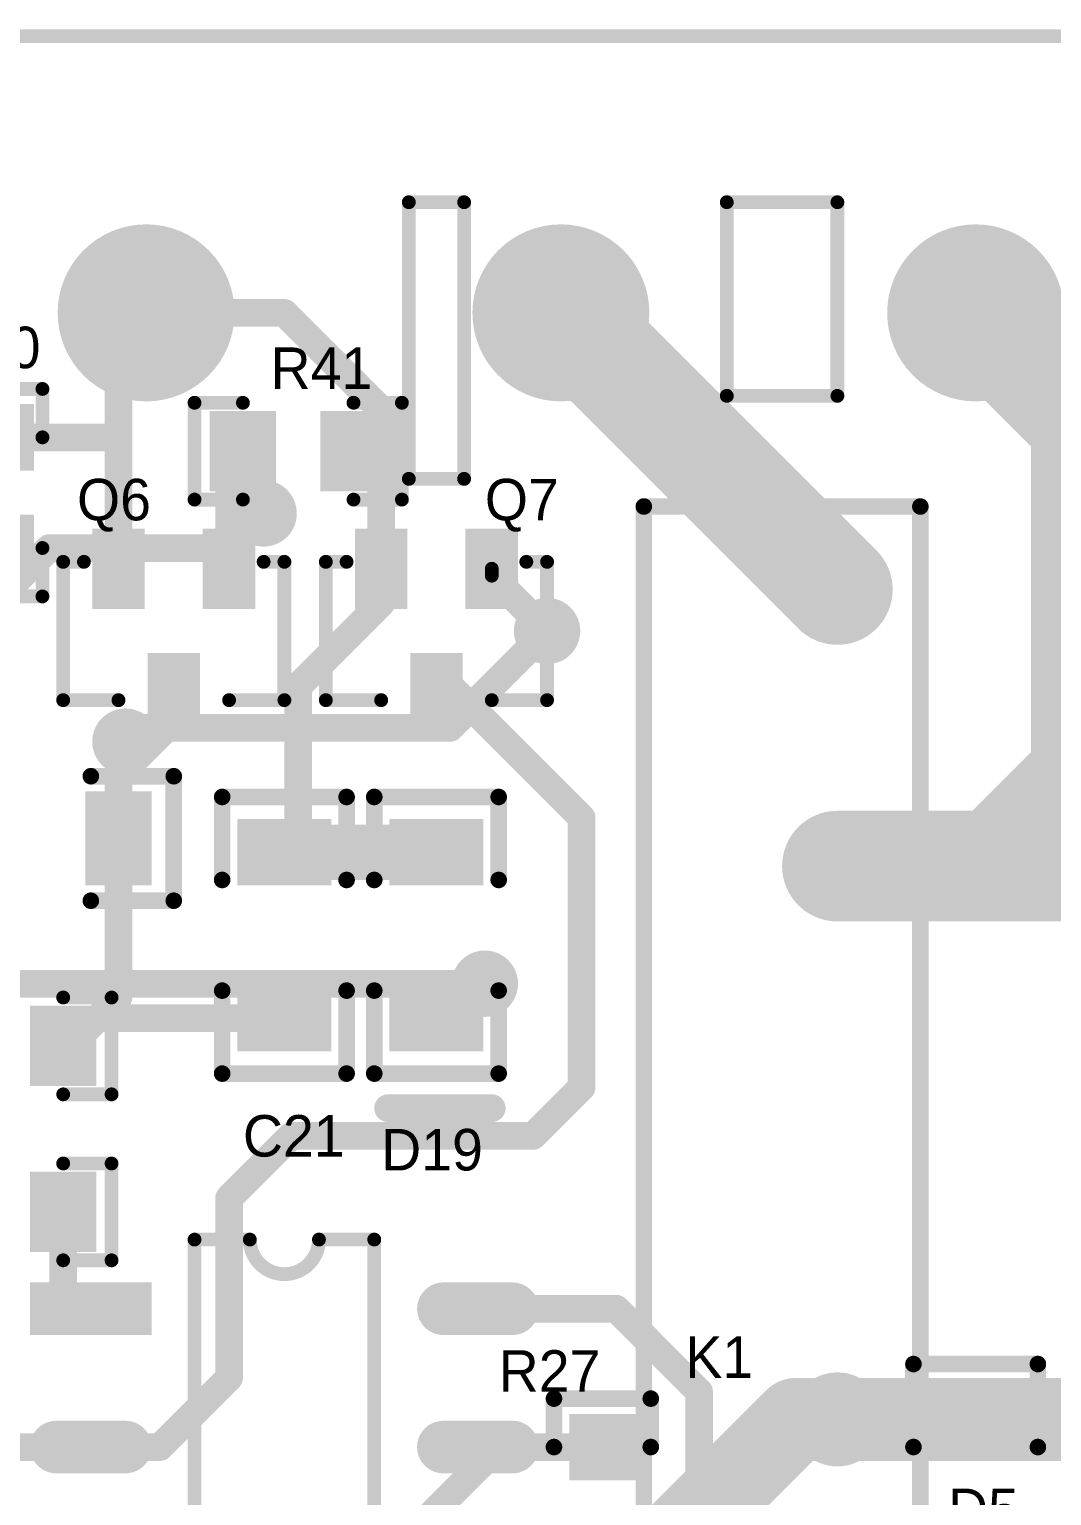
# Model space of a CAD drawing. Header units: millimetres. Extents: x 1.9 to 5.81, y 3 to 5.61.
# Drawn here: x 3.615 to 4.355, y 4.545 to 5.605 of the extents above; entities that cross this region are included whole.
import ezdxf

# ---------------------------------------------------------------- set-up
doc = ezdxf.new("R2010")
doc.units = ezdxf.units.MM
doc.header["$MEASUREMENT"] = 0
for name, color, linetype in [('BottomLayer', 5, 'Continuous'), ('BottomSolder', 6, 'Continuous'), ('KeepOutLayer', 6, 'Continuous'), ('MultiLayer', 9, 'Continuous'), ('TopLayer', 1, 'Continuous'), ('TopOverlay', 2, 'Continuous'), ('TopPaste', 8, 'Continuous'), ('TopSolder', 216, 'Continuous')]:
    doc.layers.add(name, color=color, linetype=linetype)

msp = doc.modelspace()

# ---------------------------------------------------------------- linework, layer by layer
at = {"layer": 'BottomLayer'}
for points, const_width in [([(3.67, 5.4, 1), (3.73, 5.4, 1)], 0.06), ([(3.97, 5.4, 1), (4.03, 5.4, 1)], 0.06), ([(4.27, 5.4, 1), (4.33, 5.4, 1)], 0.06), ([(4.28, 5.4, 1), (4.32, 5.4, 1)], 0.04), ([(4.36, 5.32, 1), (4.4, 5.32, 1)], 0.04), ([(4.36, 5.32, 1), (4.4, 5.32, 1)], 0.04), ([(3.775, 5.255, 1), (3.795, 5.255, 1)], 0.02), ([(3.775, 5.25, 1), (3.785, 5.25, 1)], 0.01), ([(3.625, 5.23, 1), (3.635, 5.23, 1)], 0.01), ([(3.625, 5.23, 1), (3.635, 5.23, 1)], 0.01), ([(3.755, 5.23, 1), (3.765, 5.23, 1)], 0.01), ([(3.755, 5.23, 1), (3.765, 5.23, 1)], 0.01), ([(4.185, 5.2, 1), (4.215, 5.2, 1)], 0.03), ([(3.98, 5.17, 1), (4, 5.17, 1)], 0.02), ([(3.985, 5.17, 1), (3.995, 5.17, 1)], 0.01), ([(3.675, 5.09, 1), (3.695, 5.09, 1)], 0.02), ([(3.685, 5.1, 1), (3.695, 5.1, 1)], 0.01), ([(3.915, 5.1, 1), (3.925, 5.1, 1)], 0.01), ([(3.915, 5.1, 1), (3.925, 5.1, 1)], 0.01), ([(4.365, 5.08, 1), (4.395, 5.08, 1)], 0.03), ([(4.365, 5.08, 1), (4.395, 5.08, 1)], 0.03), ([(4.36, 5.02, 1), (4.4, 5.02, 1)], 0.04), ([(4.18, 5, 1), (4.22, 5, 1)], 0.04), ([(4.185, 5, 1), (4.215, 5, 1)], 0.03), ([(4.285, 5, 1), (4.315, 5, 1)], 0.03), ([(3.935, 4.915, 1), (3.955, 4.915, 1)], 0.02), ([(3.93, 4.915, 1), (3.94, 4.915, 1)], 0.01), ([(4.155, 4.6, 1), (4.185, 4.6, 1)], 0.03), ([(4.155, 4.6, 1), (4.185, 4.6, 1)], 0.03), ([(4.185, 4.6, 1), (4.215, 4.6, 1)], 0.03), ([(4.185, 4.6, 1), (4.215, 4.6, 1)], 0.03)]:
    msp.add_lwpolyline(points, format="xyb", close=True, dxfattribs=dict(at, const_width=const_width))
for points, const_width in [([(4.3, 5.4), (4.38, 5.32)], 0.08), ([(4.38, 5.02), (4.38, 5.32)], 0.08), ([(3.76, 5.23), (3.78, 5.25)], 0.02), ([(3.405, 5.005), (3.63, 5.23)], 0.02), ([(3.63, 5.23), (3.76, 5.23)], 0.02), ([(3.92, 5.1), (3.99, 5.17)], 0.02), ([(3.69, 5.1), (3.92, 5.1)], 0.02), ([(4.3, 5), (4.38, 5.08)], 0.06), ([(4.38, 5.08), (4.46, 5)], 0.06), ([(4.2, 5), (4.86, 5)], 0.08), ([(3.53, 4.915), (3.935, 4.915)], 0.02), ([(4.025, 4.455), (4.17, 4.6)], 0.06), ([(4.17, 4.6), (4.2, 4.6)], 0.06)]:
    msp.add_lwpolyline(points, dxfattribs=dict(at, const_width=const_width))
at = {"layer": 'BottomSolder'}
for points, const_width in [([(3.668, 5.4, 1), (3.732, 5.4, 1)], 0.064), ([(3.668, 5.4, 1), (3.732, 5.4, 1)], 0.064), ([(3.968, 5.4, 1), (4.032, 5.4, 1)], 0.064), ([(3.968, 5.4, 1), (4.032, 5.4, 1)], 0.064), ([(4.268, 5.4, 1), (4.332, 5.4, 1)], 0.064), ([(4.268, 5.4, 1), (4.332, 5.4, 1)], 0.064), ([(3.773, 5.255, 1), (3.797, 5.255, 1)], 0.024), ([(3.773, 5.255, 1), (3.797, 5.255, 1)], 0.024), ([(4.183, 5.2, 1), (4.217, 5.2, 1)], 0.034), ([(4.183, 5.2, 1), (4.217, 5.2, 1)], 0.034), ([(3.978, 5.17, 1), (4.002, 5.17, 1)], 0.024), ([(3.978, 5.17, 1), (4.002, 5.17, 1)], 0.024), ([(3.673, 5.09, 1), (3.697, 5.09, 1)], 0.024), ([(3.673, 5.09, 1), (3.697, 5.09, 1)], 0.024), ([(4.183, 5, 1), (4.217, 5, 1)], 0.034), ([(4.183, 5, 1), (4.217, 5, 1)], 0.034), ([(3.933, 4.915, 1), (3.957, 4.915, 1)], 0.024), ([(3.933, 4.915, 1), (3.957, 4.915, 1)], 0.024), ([(4.183, 4.6, 1), (4.217, 4.6, 1)], 0.034), ([(4.183, 4.6, 1), (4.217, 4.6, 1)], 0.034)]:
    msp.add_lwpolyline(points, format="xyb", close=True, dxfattribs=dict(at, const_width=const_width))
at = {"layer": 'KeepOutLayer', "const_width": 0.01}
for points in [[(1.9, 5.6), (5.8, 5.6)], [(3.89, 5.28), (3.89, 5.48)], [(3.89, 5.48), (3.93, 5.48)], [(3.93, 5.28), (3.93, 5.48)], [(4.12, 5.48), (4.2, 5.48)], [(4.12, 5.34), (4.12, 5.48)], [(4.2, 5.34), (4.2, 5.48)], [(4.12, 5.34), (4.2, 5.34)], [(3.89, 5.28), (3.93, 5.28)]]:
    msp.add_lwpolyline(points, dxfattribs=at)
at = {"layer": 'KeepOutLayer', "const_width": 0.005}
for points in [[(3.8875, 5.48, 1), (3.8925, 5.48, 1)], [(3.8875, 5.48, 1), (3.8925, 5.48, 1)], [(3.9275, 5.48, 1), (3.9325, 5.48, 1)], [(3.9275, 5.48, 1), (3.9325, 5.48, 1)], [(4.1175, 5.48, 1), (4.1225, 5.48, 1)], [(4.1175, 5.48, 1), (4.1225, 5.48, 1)], [(4.1975, 5.48, 1), (4.2025, 5.48, 1)], [(4.1975, 5.48, 1), (4.2025, 5.48, 1)], [(4.1175, 5.34, 1), (4.1225, 5.34, 1)], [(4.1175, 5.34, 1), (4.1225, 5.34, 1)], [(4.1975, 5.34, 1), (4.2025, 5.34, 1)], [(4.1975, 5.34, 1), (4.2025, 5.34, 1)], [(3.8875, 5.28, 1), (3.8925, 5.28, 1)], [(3.8875, 5.28, 1), (3.8925, 5.28, 1)], [(3.9275, 5.28, 1), (3.9325, 5.28, 1)], [(3.9275, 5.28, 1), (3.9325, 5.28, 1)]]:
    msp.add_lwpolyline(points, format="xyb", close=True, dxfattribs=at)
at = {"layer": 'MultiLayer'}
for points, const_width in [([(3.67, 5.4, 1), (3.73, 5.4, 1)], 0.06), ([(3.97, 5.4, 1), (4.03, 5.4, 1)], 0.06), ([(4.27, 5.4, 1), (4.33, 5.4, 1)], 0.06), ([(3.775, 5.255, 1), (3.795, 5.255, 1)], 0.02), ([(4.185, 5.2, 1), (4.215, 5.2, 1)], 0.03), ([(3.98, 5.17, 1), (4, 5.17, 1)], 0.02), ([(3.675, 5.09, 1), (3.695, 5.09, 1)], 0.02), ([(4.185, 5, 1), (4.215, 5, 1)], 0.03), ([(3.935, 4.915, 1), (3.955, 4.915, 1)], 0.02), ([(4.185, 4.6, 1), (4.215, 4.6, 1)], 0.03)]:
    msp.add_lwpolyline(points, format="xyb", close=True, dxfattribs=dict(at, const_width=const_width))
at = {"layer": 'TopLayer'}
for points, const_width in [([(3.67, 5.4, 1), (3.73, 5.4, 1)], 0.06), ([(3.97, 5.4, 1), (4.03, 5.4, 1)], 0.06), ([(4.27, 5.4, 1), (4.33, 5.4, 1)], 0.06), ([(3.98, 5.4, 1), (4.02, 5.4, 1)], 0.04), ([(3.655, 5.4, 1), (3.665, 5.4, 1)], 0.01), ([(3.795, 5.4, 1), (3.805, 5.4, 1)], 0.01), ([(3.795, 5.4, 1), (3.805, 5.4, 1)], 0.01), ([(3.675, 5.37, 1), (3.685, 5.37, 1)], 0.01), ([(3.865, 5.33, 1), (3.875, 5.33, 1)], 0.01), ([(3.865, 5.33, 1), (3.875, 5.33, 1)], 0.01), ([(3.665, 5.31, 1), (3.675, 5.31, 1)], 0.01), ([(3.755, 5.285, 1), (3.765, 5.285, 1)], 0.01), ([(3.775, 5.255, 1), (3.795, 5.255, 1)], 0.02), ([(3.675, 5.235, 1), (3.685, 5.235, 1)], 0.01), ([(4.18, 5.2, 1), (4.22, 5.2, 1)], 0.04), ([(3.755, 5.22, 1), (3.765, 5.22, 1)], 0.01), ([(4.185, 5.2, 1), (4.215, 5.2, 1)], 0.03), ([(3.9475, 5.215, 1), (3.9525, 5.215, 1)], 0.005), ([(3.95, 5.205, 1), (3.96, 5.205, 1)], 0.01), ([(3.9475, 5.21, 1), (3.9525, 5.21, 1)], 0.005), ([(3.865, 5.19, 1), (3.875, 5.19, 1)], 0.01), ([(3.865, 5.19, 1), (3.875, 5.19, 1)], 0.01), ([(3.98, 5.17, 1), (4, 5.17, 1)], 0.02), ([(3.985, 5.17, 1), (3.995, 5.17, 1)], 0.01), ([(3.905, 5.14, 1), (3.915, 5.14, 1)], 0.01), ([(3.805, 5.13, 1), (3.815, 5.13, 1)], 0.01), ([(3.805, 5.13, 1), (3.815, 5.13, 1)], 0.01), ([(3.675, 5.09, 1), (3.695, 5.09, 1)], 0.02), ([(3.72, 5.11, 1), (3.73, 5.11, 1)], 0.01), ([(3.675, 5.065, 1), (3.685, 5.065, 1)], 0.01), ([(3.675, 5.065, 1), (3.685, 5.065, 1)], 0.01), ([(4.01, 5.035, 1), (4.02, 5.035, 1)], 0.01), ([(4.01, 5.035, 1), (4.02, 5.035, 1)], 0.01), ([(3.8, 5.01, 1), (3.82, 5.01, 1)], 0.02), ([(3.9, 5.01, 1), (3.92, 5.01, 1)], 0.02), ([(4.185, 5, 1), (4.215, 5, 1)], 0.03), ([(3.805, 5.01, 1), (3.815, 5.01, 1)], 0.01), ([(3.935, 4.915, 1), (3.955, 4.915, 1)], 0.02), ([(3.675, 4.905, 1), (3.685, 4.905, 1)], 0.01), ([(3.675, 4.905, 1), (3.685, 4.905, 1)], 0.01), ([(3.665, 4.89, 1), (3.675, 4.89, 1)], 0.01), ([(3.785, 4.89, 1), (3.795, 4.89, 1)], 0.01), ([(3.64, 4.87, 1), (3.65, 4.87, 1)], 0.01), ([(4.01, 4.84, 1), (4.02, 4.84, 1)], 0.01), ([(4.01, 4.84, 1), (4.02, 4.84, 1)], 0.01), ([(3.8, 4.805, 1), (3.81, 4.805, 1)], 0.01), ([(3.8, 4.805, 1), (3.81, 4.805, 1)], 0.01), ([(3.975, 4.805, 1), (3.985, 4.805, 1)], 0.01), ([(3.975, 4.805, 1), (3.985, 4.805, 1)], 0.01), ([(3.635, 4.76, 1), (3.645, 4.76, 1)], 0.01), ([(3.755, 4.76, 1), (3.765, 4.76, 1)], 0.01), ([(3.755, 4.76, 1), (3.765, 4.76, 1)], 0.01), ([(3.635, 4.69, 1), (3.645, 4.69, 1)], 0.01), ([(3.9075, 4.68, 1), (3.9225, 4.68, 1)], 0.015), ([(3.935, 4.68, 1), (3.945, 4.68, 1)], 0.01), ([(3.9575, 4.68, 1), (3.9725, 4.68, 1)], 0.015), ([(4.035, 4.68, 1), (4.045, 4.68, 1)], 0.01), ([(4.035, 4.68, 1), (4.045, 4.68, 1)], 0.01), ([(3.755, 4.63, 1), (3.765, 4.63, 1)], 0.01), ([(3.755, 4.63, 1), (3.765, 4.63, 1)], 0.01), ([(4.095, 4.62, 1), (4.105, 4.62, 1)], 0.01), ([(4.095, 4.62, 1), (4.105, 4.62, 1)], 0.01), ([(4.185, 4.6, 1), (4.215, 4.6, 1)], 0.03), ([(4.185, 4.6, 1), (4.215, 4.6, 1)], 0.03), ([(3.6275, 4.58, 1), (3.6425, 4.58, 1)], 0.015), ([(3.6775, 4.58, 1), (3.6925, 4.58, 1)], 0.015), ([(3.9075, 4.58, 1), (3.9225, 4.58, 1)], 0.015), ([(3.9575, 4.58, 1), (3.9725, 4.58, 1)], 0.015), ([(3.705, 4.58, 1), (3.715, 4.58, 1)], 0.01), ([(3.705, 4.58, 1), (3.715, 4.58, 1)], 0.01), ([(3.95, 4.58, 1), (3.96, 4.58, 1)], 0.01), ([(3.95, 4.58, 1), (3.96, 4.58, 1)], 0.01), ([(4.025, 4.58, 1), (4.035, 4.58, 1)], 0.01)]:
    msp.add_lwpolyline(points, format="xyb", close=True, dxfattribs=dict(at, const_width=const_width))
for points, const_width in [([(4, 5.4), (4.2, 5.2)], 0.08), ([(3.66, 5.4), (3.8, 5.4)], 0.02), ([(3.8, 5.4), (3.87, 5.33)], 0.02), ([(3.68, 5.235), (3.68, 5.37)], 0.02), ([(3.87, 5.19), (3.87, 5.33)], 0.02), ([(3.6, 5.31), (3.67, 5.31)], 0.02), ([(3.76, 5.22), (3.76, 5.285)], 0.02), ([(3.95, 5.21), (3.95, 5.215)], 0.01), ([(3.955, 5.205), (3.99, 5.17)], 0.02), ([(3.81, 5.13), (3.87, 5.19)], 0.02), ([(3.91, 5.14), (4.015, 5.035)], 0.02), ([(3.81, 5.01), (3.81, 5.13)], 0.02), ([(3.68, 5.065), (3.725, 5.11)], 0.02), ([(3.68, 4.905), (3.68, 5.065)], 0.02), ([(4.015, 4.84), (4.015, 5.035)], 0.02), ([(3.81, 5.01), (3.91, 5.01)], 0.04), ([(3.645, 4.87), (3.68, 4.905)], 0.02), ([(3.67, 4.89), (3.79, 4.89)], 0.02), ([(3.98, 4.805), (4.015, 4.84)], 0.02), ([(3.76, 4.76), (3.805, 4.805)], 0.02), ([(3.805, 4.805), (3.98, 4.805)], 0.02), ([(3.64, 4.69), (3.64, 4.76)], 0.02), ([(3.76, 4.63), (3.76, 4.76)], 0.02), ([(3.965, 4.68), (3.915, 4.68)], 0.03), ([(3.94, 4.68), (4.04, 4.68)], 0.02), ([(4.04, 4.68), (4.1, 4.62)], 0.02), ([(3.71, 4.58), (3.76, 4.63)], 0.02), ([(4.1, 4.5), (4.1, 4.62)], 0.02), ([(4.2, 4.6), (4.96, 4.6)], 0.06), ([(3.685, 4.58), (3.635, 4.58)], 0.03), ([(3.965, 4.58), (3.915, 4.58)], 0.03), ([(3.415, 4.58), (3.71, 4.58)], 0.02), ([(3.845, 4.47), (3.955, 4.58)], 0.02), ([(3.955, 4.58), (4.03, 4.58)], 0.02)]:
    msp.add_lwpolyline(points, dxfattribs=dict(at, const_width=const_width))
for points in [[(3.79, 5.325), (3.75, 5.325), (3.79, 5.275), (3.75, 5.275)], [(3.87, 5.325), (3.83, 5.325), (3.87, 5.275), (3.83, 5.275)], [(3.695, 5.24), (3.665, 5.24), (3.695, 5.19), (3.665, 5.19)], [(3.775, 5.24), (3.745, 5.24), (3.775, 5.19), (3.745, 5.19)], [(3.885, 5.24), (3.855, 5.24), (3.885, 5.19), (3.855, 5.19)], [(3.965, 5.24), (3.935, 5.24), (3.965, 5.19), (3.935, 5.19)], [(3.735, 5.15), (3.705, 5.15), (3.735, 5.1), (3.705, 5.1)], [(3.925, 5.15), (3.895, 5.15), (3.925, 5.1), (3.895, 5.1)], [(3.7, 5.05), (3.66, 5.05), (3.7, 4.99), (3.66, 4.99)], [(3.83, 4.99), (3.83, 5.03), (3.77, 4.99), (3.77, 5.03)], [(3.88, 5.03), (3.88, 4.99), (3.94, 5.03), (3.94, 4.99)], [(3.83, 4.87), (3.83, 4.91), (3.77, 4.87), (3.77, 4.91)], [(3.88, 4.91), (3.88, 4.87), (3.94, 4.91), (3.94, 4.87)], [(3.66, 4.895), (3.62, 4.895), (3.66, 4.845), (3.62, 4.845)], [(3.62, 4.725), (3.66, 4.725), (3.62, 4.775), (3.66, 4.775)], [(3.62, 4.665), (3.7, 4.665), (3.62, 4.695), (3.7, 4.695)], [(4.33, 4.58), (4.33, 4.62), (4.27, 4.58), (4.27, 4.62)], [(4.01, 4.6), (4.01, 4.56), (4.05, 4.6), (4.05, 4.56)]]:
    msp.add_solid(points, dxfattribs=at)
at = {"layer": 'TopOverlay'}
for points, const_width in [([(3.555, 5.345), (3.625, 5.345)], 0.01), ([(3.625, 5.31), (3.625, 5.345)], 0.01), ([(3.735, 5.335), (3.77, 5.335)], 0.01), ([(3.735, 5.265), (3.735, 5.335)], 0.01), ([(3.85, 5.335), (3.885, 5.335)], 0.01), ([(3.885, 5.265), (3.885, 5.335)], 0.01), ([(3.735, 5.265), (3.77, 5.265)], 0.01), ([(3.85, 5.265), (3.885, 5.265)], 0.01), ([(4.06, 4.44), (4.06, 5.26)], 0.012), ([(4.06, 5.26), (4.26, 5.26)], 0.012), ([(4.26, 4.44), (4.26, 5.26)], 0.012), ([(3.625, 5.195), (3.625, 5.23)], 0.01), ([(3.64, 5.12), (3.64, 5.22)], 0.01), ([(3.64, 5.22), (3.655, 5.22)], 0.01), ([(3.785, 5.22), (3.8, 5.22)], 0.01), ([(3.8, 5.12), (3.8, 5.22)], 0.01), ([(3.83, 5.12), (3.83, 5.22)], 0.01), ([(3.83, 5.22), (3.845, 5.22)], 0.01), ([(3.975, 5.22), (3.99, 5.22)], 0.01), ([(3.99, 5.12), (3.99, 5.22)], 0.01), ([(3.555, 5.195), (3.625, 5.195)], 0.01), ([(3.64, 5.12), (3.68, 5.12)], 0.01), ([(3.76, 5.12), (3.8, 5.12)], 0.01), ([(3.83, 5.12), (3.87, 5.12)], 0.01), ([(3.95, 5.12), (3.99, 5.12)], 0.01), ([(3.66, 5.065), (3.72, 5.065)], 0.012), ([(3.72, 4.975), (3.72, 5.065)], 0.012), ([(3.755, 4.99), (3.755, 5.05)], 0.012), ([(3.755, 5.05), (3.845, 5.05)], 0.012), ([(3.845, 4.99), (3.845, 5.05)], 0.012), ([(3.865, 4.99), (3.865, 5.05)], 0.012), ([(3.865, 5.05), (3.955, 5.05)], 0.012), ([(3.955, 4.99), (3.955, 5.05)], 0.012), ([(3.66, 4.975), (3.72, 4.975)], 0.012), ([(3.64, 4.905), (3.675, 4.905)], 0.01), ([(3.675, 4.835), (3.675, 4.905)], 0.01), ([(3.755, 4.85), (3.755, 4.91)], 0.012), ([(3.845, 4.85), (3.845, 4.91)], 0.012), ([(3.865, 4.85), (3.865, 4.91)], 0.012), ([(3.955, 4.85), (3.955, 4.91)], 0.012), ([(3.755, 4.85), (3.845, 4.85)], 0.012), ([(3.865, 4.85), (3.955, 4.85)], 0.012), ([(3.64, 4.835), (3.675, 4.835)], 0.01), ([(3.875, 4.825), (3.95, 4.825)], 0.02), ([(3.64, 4.785), (3.675, 4.785)], 0.01), ([(3.675, 4.715), (3.675, 4.785)], 0.01), ([(3.735, 4.53), (3.735, 4.73)], 0.01), ([(3.735, 4.73), (3.775, 4.73)], 0.01), ([(3.825, 4.73), (3.865, 4.73)], 0.01), ([(3.865, 4.53), (3.865, 4.73)], 0.01), ([(3.64, 4.715), (3.675, 4.715)], 0.01), ([(4.255, 4.64), (4.345, 4.64)], 0.012), ([(4.255, 4.58), (4.255, 4.64)], 0.012), ([(4.345, 4.58), (4.345, 4.64)], 0.012), ([(3.995, 4.615), (4.065, 4.615)], 0.012), ([(3.995, 4.58), (3.995, 4.615)], 0.012), ([(4.065, 4.58), (4.065, 4.615)], 0.012)]:
    msp.add_lwpolyline(points, dxfattribs=dict(at, const_width=const_width))
for points, const_width in [([(3.6225, 5.345, 1), (3.6275, 5.345, 1)], 0.005), ([(3.6225, 5.345, 1), (3.6275, 5.345, 1)], 0.005), ([(3.7325, 5.335, 1), (3.7375, 5.335, 1)], 0.005), ([(3.7325, 5.335, 1), (3.7375, 5.335, 1)], 0.005), ([(3.7675, 5.335, 1), (3.7725, 5.335, 1)], 0.005), ([(3.8475, 5.335, 1), (3.8525, 5.335, 1)], 0.005), ([(3.8825, 5.335, 1), (3.8875, 5.335, 1)], 0.005), ([(3.8825, 5.335, 1), (3.8875, 5.335, 1)], 0.005), ([(3.6225, 5.31, 1), (3.6275, 5.31, 1)], 0.005), ([(3.7325, 5.265, 1), (3.7375, 5.265, 1)], 0.005), ([(3.7325, 5.265, 1), (3.7375, 5.265, 1)], 0.005), ([(3.7675, 5.265, 1), (3.7725, 5.265, 1)], 0.005), ([(3.8475, 5.265, 1), (3.8525, 5.265, 1)], 0.005), ([(3.8825, 5.265, 1), (3.8875, 5.265, 1)], 0.005), ([(3.8825, 5.265, 1), (3.8875, 5.265, 1)], 0.005), ([(4.057, 5.26, 1), (4.063, 5.26, 1)], 0.006), ([(4.057, 5.26, 1), (4.063, 5.26, 1)], 0.006), ([(4.257, 5.26, 1), (4.263, 5.26, 1)], 0.006), ([(4.257, 5.26, 1), (4.263, 5.26, 1)], 0.006), ([(3.6225, 5.23, 1), (3.6275, 5.23, 1)], 0.005), ([(3.6375, 5.22, 1), (3.6425, 5.22, 1)], 0.005), ([(3.6375, 5.22, 1), (3.6425, 5.22, 1)], 0.005), ([(3.6525, 5.22, 1), (3.6575, 5.22, 1)], 0.005), ([(3.7825, 5.22, 1), (3.7875, 5.22, 1)], 0.005), ([(3.7975, 5.22, 1), (3.8025, 5.22, 1)], 0.005), ([(3.7975, 5.22, 1), (3.8025, 5.22, 1)], 0.005), ([(3.8275, 5.22, 1), (3.8325, 5.22, 1)], 0.005), ([(3.8275, 5.22, 1), (3.8325, 5.22, 1)], 0.005), ([(3.8425, 5.22, 1), (3.8475, 5.22, 1)], 0.005), ([(3.9725, 5.22, 1), (3.9775, 5.22, 1)], 0.005), ([(3.9875, 5.22, 1), (3.9925, 5.22, 1)], 0.005), ([(3.9875, 5.22, 1), (3.9925, 5.22, 1)], 0.005), ([(3.6225, 5.195, 1), (3.6275, 5.195, 1)], 0.005), ([(3.6225, 5.195, 1), (3.6275, 5.195, 1)], 0.005), ([(3.6375, 5.12, 1), (3.6425, 5.12, 1)], 0.005), ([(3.6375, 5.12, 1), (3.6425, 5.12, 1)], 0.005), ([(3.6775, 5.12, 1), (3.6825, 5.12, 1)], 0.005), ([(3.7575, 5.12, 1), (3.7625, 5.12, 1)], 0.005), ([(3.7975, 5.12, 1), (3.8025, 5.12, 1)], 0.005), ([(3.7975, 5.12, 1), (3.8025, 5.12, 1)], 0.005), ([(3.8275, 5.12, 1), (3.8325, 5.12, 1)], 0.005), ([(3.8275, 5.12, 1), (3.8325, 5.12, 1)], 0.005), ([(3.8675, 5.12, 1), (3.8725, 5.12, 1)], 0.005), ([(3.9475, 5.12, 1), (3.9525, 5.12, 1)], 0.005), ([(3.9875, 5.12, 1), (3.9925, 5.12, 1)], 0.005), ([(3.9875, 5.12, 1), (3.9925, 5.12, 1)], 0.005), ([(3.657, 5.065, 1), (3.663, 5.065, 1)], 0.006), ([(3.717, 5.065, 1), (3.723, 5.065, 1)], 0.006), ([(3.717, 5.065, 1), (3.723, 5.065, 1)], 0.006), ([(3.752, 5.05, 1), (3.758, 5.05, 1)], 0.006), ([(3.752, 5.05, 1), (3.758, 5.05, 1)], 0.006), ([(3.842, 5.05, 1), (3.848, 5.05, 1)], 0.006), ([(3.842, 5.05, 1), (3.848, 5.05, 1)], 0.006), ([(3.862, 5.05, 1), (3.868, 5.05, 1)], 0.006), ([(3.862, 5.05, 1), (3.868, 5.05, 1)], 0.006), ([(3.952, 5.05, 1), (3.958, 5.05, 1)], 0.006), ([(3.952, 5.05, 1), (3.958, 5.05, 1)], 0.006), ([(3.752, 4.99, 1), (3.758, 4.99, 1)], 0.006), ([(3.842, 4.99, 1), (3.848, 4.99, 1)], 0.006), ([(3.862, 4.99, 1), (3.868, 4.99, 1)], 0.006), ([(3.952, 4.99, 1), (3.958, 4.99, 1)], 0.006), ([(3.657, 4.975, 1), (3.663, 4.975, 1)], 0.006), ([(3.717, 4.975, 1), (3.723, 4.975, 1)], 0.006), ([(3.717, 4.975, 1), (3.723, 4.975, 1)], 0.006), ([(3.6375, 4.905, 1), (3.6425, 4.905, 1)], 0.005), ([(3.6725, 4.905, 1), (3.6775, 4.905, 1)], 0.005), ([(3.6725, 4.905, 1), (3.6775, 4.905, 1)], 0.005), ([(3.752, 4.91, 1), (3.758, 4.91, 1)], 0.006), ([(3.842, 4.91, 1), (3.848, 4.91, 1)], 0.006), ([(3.862, 4.91, 1), (3.868, 4.91, 1)], 0.006), ([(3.952, 4.91, 1), (3.958, 4.91, 1)], 0.006), ([(3.752, 4.85, 1), (3.758, 4.85, 1)], 0.006), ([(3.752, 4.85, 1), (3.758, 4.85, 1)], 0.006), ([(3.842, 4.85, 1), (3.848, 4.85, 1)], 0.006), ([(3.842, 4.85, 1), (3.848, 4.85, 1)], 0.006), ([(3.862, 4.85, 1), (3.868, 4.85, 1)], 0.006), ([(3.862, 4.85, 1), (3.868, 4.85, 1)], 0.006), ([(3.952, 4.85, 1), (3.958, 4.85, 1)], 0.006), ([(3.952, 4.85, 1), (3.958, 4.85, 1)], 0.006), ([(3.6375, 4.835, 1), (3.6425, 4.835, 1)], 0.005), ([(3.6725, 4.835, 1), (3.6775, 4.835, 1)], 0.005), ([(3.6725, 4.835, 1), (3.6775, 4.835, 1)], 0.005), ([(3.87, 4.825, 1), (3.88, 4.825, 1)], 0.01), ([(3.945, 4.825, 1), (3.955, 4.825, 1)], 0.01), ([(3.6375, 4.785, 1), (3.6425, 4.785, 1)], 0.005), ([(3.6725, 4.785, 1), (3.6775, 4.785, 1)], 0.005), ([(3.6725, 4.785, 1), (3.6775, 4.785, 1)], 0.005), ([(3.7325, 4.73, 1), (3.7375, 4.73, 1)], 0.005), ([(3.7325, 4.73, 1), (3.7375, 4.73, 1)], 0.005), ([(3.7725, 4.73, 1), (3.7775, 4.73, 1)], 0.005), ([(3.7725, 4.73, 1), (3.7775, 4.73, 1)], 0.005), ([(3.8225, 4.73, 1), (3.8275, 4.73, 1)], 0.005), ([(3.8225, 4.73, 1), (3.8275, 4.73, 1)], 0.005), ([(3.8625, 4.73, 1), (3.8675, 4.73, 1)], 0.005), ([(3.8625, 4.73, 1), (3.8675, 4.73, 1)], 0.005), ([(3.6375, 4.715, 1), (3.6425, 4.715, 1)], 0.005), ([(3.6725, 4.715, 1), (3.6775, 4.715, 1)], 0.005), ([(3.6725, 4.715, 1), (3.6775, 4.715, 1)], 0.005), ([(4.252, 4.64, 1), (4.258, 4.64, 1)], 0.006), ([(4.252, 4.64, 1), (4.258, 4.64, 1)], 0.006), ([(4.342, 4.64, 1), (4.348, 4.64, 1)], 0.006), ([(4.342, 4.64, 1), (4.348, 4.64, 1)], 0.006), ([(3.992, 4.615, 1), (3.998, 4.615, 1)], 0.006), ([(3.992, 4.615, 1), (3.998, 4.615, 1)], 0.006), ([(4.062, 4.615, 1), (4.068, 4.615, 1)], 0.006), ([(4.062, 4.615, 1), (4.068, 4.615, 1)], 0.006), ([(3.992, 4.58, 1), (3.998, 4.58, 1)], 0.006), ([(4.062, 4.58, 1), (4.068, 4.58, 1)], 0.006), ([(4.252, 4.58, 1), (4.258, 4.58, 1)], 0.006), ([(4.342, 4.58, 1), (4.348, 4.58, 1)], 0.006)]:
    msp.add_lwpolyline(points, format="xyb", close=True, dxfattribs=dict(at, const_width=const_width))
at = {"layer": 'TopOverlay', "const_width": 0.01}
msp.add_lwpolyline([(3.825, 4.73, -1), (3.775, 4.73)], format="xyb", dxfattribs=at)
at = {"layer": 'TopPaste', "const_width": 0.03}
for points in [[(3.965, 4.68), (3.915, 4.68)], [(3.965, 4.68), (3.915, 4.68)], [(3.685, 4.58), (3.635, 4.58)], [(3.685, 4.58), (3.635, 4.58)], [(3.965, 4.58), (3.915, 4.58)], [(3.965, 4.58), (3.915, 4.58)]]:
    msp.add_lwpolyline(points, dxfattribs=at)
at = {"layer": 'TopPaste', "const_width": 0.015}
for points in [[(3.9075, 4.68, 1), (3.9225, 4.68, 1)], [(3.9075, 4.68, 1), (3.9225, 4.68, 1)], [(3.9575, 4.68, 1), (3.9725, 4.68, 1)], [(3.9575, 4.68, 1), (3.9725, 4.68, 1)], [(3.6275, 4.58, 1), (3.6425, 4.58, 1)], [(3.6275, 4.58, 1), (3.6425, 4.58, 1)], [(3.6775, 4.58, 1), (3.6925, 4.58, 1)], [(3.6775, 4.58, 1), (3.6925, 4.58, 1)], [(3.9075, 4.58, 1), (3.9225, 4.58, 1)], [(3.9075, 4.58, 1), (3.9225, 4.58, 1)], [(3.9575, 4.58, 1), (3.9725, 4.58, 1)], [(3.9575, 4.58, 1), (3.9725, 4.58, 1)]]:
    msp.add_lwpolyline(points, format="xyb", close=True, dxfattribs=at)
at = {"layer": 'TopPaste'}
for points in [[(3.79, 5.325), (3.75, 5.325), (3.79, 5.275), (3.75, 5.275)], [(3.79, 5.325), (3.75, 5.325), (3.79, 5.275), (3.75, 5.275)], [(3.87, 5.325), (3.83, 5.325), (3.87, 5.275), (3.83, 5.275)], [(3.87, 5.325), (3.83, 5.325), (3.87, 5.275), (3.83, 5.275)], [(3.695, 5.24), (3.665, 5.24), (3.695, 5.19), (3.665, 5.19)], [(3.695, 5.24), (3.665, 5.24), (3.695, 5.19), (3.665, 5.19)], [(3.775, 5.24), (3.745, 5.24), (3.775, 5.19), (3.745, 5.19)], [(3.775, 5.24), (3.745, 5.24), (3.775, 5.19), (3.745, 5.19)], [(3.885, 5.24), (3.855, 5.24), (3.885, 5.19), (3.855, 5.19)], [(3.885, 5.24), (3.855, 5.24), (3.885, 5.19), (3.855, 5.19)], [(3.965, 5.24), (3.935, 5.24), (3.965, 5.19), (3.935, 5.19)], [(3.965, 5.24), (3.935, 5.24), (3.965, 5.19), (3.935, 5.19)], [(3.735, 5.15), (3.705, 5.15), (3.735, 5.1), (3.705, 5.1)], [(3.735, 5.15), (3.705, 5.15), (3.735, 5.1), (3.705, 5.1)], [(3.925, 5.15), (3.895, 5.15), (3.925, 5.1), (3.895, 5.1)], [(3.925, 5.15), (3.895, 5.15), (3.925, 5.1), (3.895, 5.1)], [(3.7, 5.05), (3.66, 5.05), (3.7, 4.99), (3.66, 4.99)], [(3.7, 5.05), (3.66, 5.05), (3.7, 4.99), (3.66, 4.99)], [(3.83, 4.99), (3.83, 5.03), (3.77, 4.99), (3.77, 5.03)], [(3.83, 4.99), (3.83, 5.03), (3.77, 4.99), (3.77, 5.03)], [(3.88, 5.03), (3.88, 4.99), (3.94, 5.03), (3.94, 4.99)], [(3.88, 5.03), (3.88, 4.99), (3.94, 5.03), (3.94, 4.99)], [(3.83, 4.87), (3.83, 4.91), (3.77, 4.87), (3.77, 4.91)], [(3.83, 4.87), (3.83, 4.91), (3.77, 4.87), (3.77, 4.91)], [(3.88, 4.91), (3.88, 4.87), (3.94, 4.91), (3.94, 4.87)], [(3.88, 4.91), (3.88, 4.87), (3.94, 4.91), (3.94, 4.87)], [(3.66, 4.895), (3.62, 4.895), (3.66, 4.845), (3.62, 4.845)], [(3.66, 4.895), (3.62, 4.895), (3.66, 4.845), (3.62, 4.845)], [(3.62, 4.725), (3.66, 4.725), (3.62, 4.775), (3.66, 4.775)], [(3.62, 4.725), (3.66, 4.725), (3.62, 4.775), (3.66, 4.775)], [(3.62, 4.665), (3.7, 4.665), (3.62, 4.695), (3.7, 4.695)], [(3.62, 4.665), (3.7, 4.665), (3.62, 4.695), (3.7, 4.695)], [(4.33, 4.58), (4.33, 4.62), (4.27, 4.58), (4.27, 4.62)], [(4.33, 4.58), (4.33, 4.62), (4.27, 4.58), (4.27, 4.62)], [(4.01, 4.6), (4.01, 4.56), (4.05, 4.6), (4.05, 4.56)], [(4.01, 4.6), (4.01, 4.56), (4.05, 4.6), (4.05, 4.56)]]:
    msp.add_solid(points, dxfattribs=at)
at = {"layer": 'TopSolder'}
for points, const_width in [([(3.668, 5.4, 1), (3.732, 5.4, 1)], 0.064), ([(3.668, 5.4, 1), (3.732, 5.4, 1)], 0.064), ([(3.968, 5.4, 1), (4.032, 5.4, 1)], 0.064), ([(3.968, 5.4, 1), (4.032, 5.4, 1)], 0.064), ([(4.268, 5.4, 1), (4.332, 5.4, 1)], 0.064), ([(4.268, 5.4, 1), (4.332, 5.4, 1)], 0.064), ([(3.773, 5.255, 1), (3.797, 5.255, 1)], 0.024), ([(3.773, 5.255, 1), (3.797, 5.255, 1)], 0.024), ([(4.183, 5.2, 1), (4.217, 5.2, 1)], 0.034), ([(4.183, 5.2, 1), (4.217, 5.2, 1)], 0.034), ([(3.978, 5.17, 1), (4.002, 5.17, 1)], 0.024), ([(3.978, 5.17, 1), (4.002, 5.17, 1)], 0.024), ([(3.673, 5.09, 1), (3.697, 5.09, 1)], 0.024), ([(3.673, 5.09, 1), (3.697, 5.09, 1)], 0.024), ([(4.183, 5, 1), (4.217, 5, 1)], 0.034), ([(4.183, 5, 1), (4.217, 5, 1)], 0.034), ([(3.933, 4.915, 1), (3.957, 4.915, 1)], 0.024), ([(3.933, 4.915, 1), (3.957, 4.915, 1)], 0.024), ([(3.9055, 4.68, 1), (3.9245, 4.68, 1)], 0.019), ([(3.9055, 4.68, 1), (3.9245, 4.68, 1)], 0.019), ([(3.9555, 4.68, 1), (3.9745, 4.68, 1)], 0.019), ([(3.9555, 4.68, 1), (3.9745, 4.68, 1)], 0.019), ([(4.183, 4.6, 1), (4.217, 4.6, 1)], 0.034), ([(4.183, 4.6, 1), (4.217, 4.6, 1)], 0.034), ([(3.6255, 4.58, 1), (3.6445, 4.58, 1)], 0.019), ([(3.6255, 4.58, 1), (3.6445, 4.58, 1)], 0.019), ([(3.6755, 4.58, 1), (3.6945, 4.58, 1)], 0.019), ([(3.6755, 4.58, 1), (3.6945, 4.58, 1)], 0.019), ([(3.9055, 4.58, 1), (3.9245, 4.58, 1)], 0.019), ([(3.9055, 4.58, 1), (3.9245, 4.58, 1)], 0.019), ([(3.9555, 4.58, 1), (3.9745, 4.58, 1)], 0.019), ([(3.9555, 4.58, 1), (3.9745, 4.58, 1)], 0.019)]:
    msp.add_lwpolyline(points, format="xyb", close=True, dxfattribs=dict(at, const_width=const_width))
at = {"layer": 'TopSolder', "const_width": 0.038}
for points in [[(3.965, 4.68), (3.915, 4.68)], [(3.965, 4.68), (3.915, 4.68)], [(3.685, 4.58), (3.635, 4.58)], [(3.685, 4.58), (3.635, 4.58)], [(3.965, 4.58), (3.915, 4.58)], [(3.965, 4.58), (3.915, 4.58)]]:
    msp.add_lwpolyline(points, dxfattribs=at)
at = {"layer": 'TopSolder'}
for points in [[(3.561, 5.334), (3.561, 5.286), (3.619, 5.334), (3.619, 5.286)], [(3.561, 5.334), (3.561, 5.286), (3.619, 5.334), (3.619, 5.286)], [(3.794, 5.329), (3.746, 5.329), (3.794, 5.271), (3.746, 5.271)], [(3.794, 5.329), (3.746, 5.329), (3.794, 5.271), (3.746, 5.271)], [(3.874, 5.329), (3.826, 5.329), (3.874, 5.271), (3.826, 5.271)], [(3.874, 5.329), (3.826, 5.329), (3.874, 5.271), (3.826, 5.271)], [(3.561, 5.254), (3.561, 5.206), (3.619, 5.254), (3.619, 5.206)], [(3.561, 5.254), (3.561, 5.206), (3.619, 5.254), (3.619, 5.206)], [(3.699, 5.244), (3.661, 5.244), (3.699, 5.186), (3.661, 5.186)], [(3.699, 5.244), (3.661, 5.244), (3.699, 5.186), (3.661, 5.186)], [(3.779, 5.244), (3.741, 5.244), (3.779, 5.186), (3.741, 5.186)], [(3.779, 5.244), (3.741, 5.244), (3.779, 5.186), (3.741, 5.186)], [(3.889, 5.244), (3.851, 5.244), (3.889, 5.186), (3.851, 5.186)], [(3.889, 5.244), (3.851, 5.244), (3.889, 5.186), (3.851, 5.186)], [(3.969, 5.244), (3.931, 5.244), (3.969, 5.186), (3.931, 5.186)], [(3.969, 5.244), (3.931, 5.244), (3.969, 5.186), (3.931, 5.186)], [(3.739, 5.154), (3.701, 5.154), (3.739, 5.096), (3.701, 5.096)], [(3.739, 5.154), (3.701, 5.154), (3.739, 5.096), (3.701, 5.096)], [(3.929, 5.154), (3.891, 5.154), (3.929, 5.096), (3.891, 5.096)], [(3.929, 5.154), (3.891, 5.154), (3.929, 5.096), (3.891, 5.096)], [(3.704, 5.054), (3.656, 5.054), (3.704, 4.986), (3.656, 4.986)], [(3.704, 5.054), (3.656, 5.054), (3.704, 4.986), (3.656, 4.986)], [(3.834, 4.986), (3.834, 5.034), (3.766, 4.986), (3.766, 5.034)], [(3.834, 4.986), (3.834, 5.034), (3.766, 4.986), (3.766, 5.034)], [(3.876, 5.034), (3.876, 4.986), (3.944, 5.034), (3.944, 4.986)], [(3.876, 5.034), (3.876, 4.986), (3.944, 5.034), (3.944, 4.986)], [(3.834, 4.866), (3.834, 4.914), (3.766, 4.866), (3.766, 4.914)], [(3.834, 4.866), (3.834, 4.914), (3.766, 4.866), (3.766, 4.914)], [(3.876, 4.914), (3.876, 4.866), (3.944, 4.914), (3.944, 4.866)], [(3.876, 4.914), (3.876, 4.866), (3.944, 4.914), (3.944, 4.866)], [(3.664, 4.899), (3.616, 4.899), (3.664, 4.841), (3.616, 4.841)], [(3.664, 4.899), (3.616, 4.899), (3.664, 4.841), (3.616, 4.841)], [(3.616, 4.721), (3.664, 4.721), (3.616, 4.779), (3.664, 4.779)], [(3.616, 4.721), (3.664, 4.721), (3.616, 4.779), (3.664, 4.779)], [(3.616, 4.661), (3.704, 4.661), (3.616, 4.699), (3.704, 4.699)], [(3.616, 4.661), (3.704, 4.661), (3.616, 4.699), (3.704, 4.699)], [(4.334, 4.576), (4.334, 4.624), (4.266, 4.576), (4.266, 4.624)], [(4.334, 4.576), (4.334, 4.624), (4.266, 4.576), (4.266, 4.624)], [(4.006, 4.604), (4.006, 4.556), (4.054, 4.604), (4.054, 4.556)], [(4.006, 4.604), (4.006, 4.556), (4.054, 4.604), (4.054, 4.556)]]:
    msp.add_solid(points, dxfattribs=at)

# ---------------------------------------------------------------- texts
at = {"layer": 'TopOverlay'}
for s, p in [('R40', (3.55, 5.36)), ('R41', (3.79, 5.345)), ('Q6', (3.65, 5.25)), ('Q7', (3.945, 5.25)), ('C21', (3.77, 4.79)), ('D19', (3.87, 4.78)), ('K1', (4.09, 4.63)), ('R27', (3.955, 4.62)), ('D5', (4.28, 4.52))]:
    msp.add_text(s, height=0.03, rotation=360, dxfattribs=at).set_placement(p)

doc.saveas('drawing.dxf')
